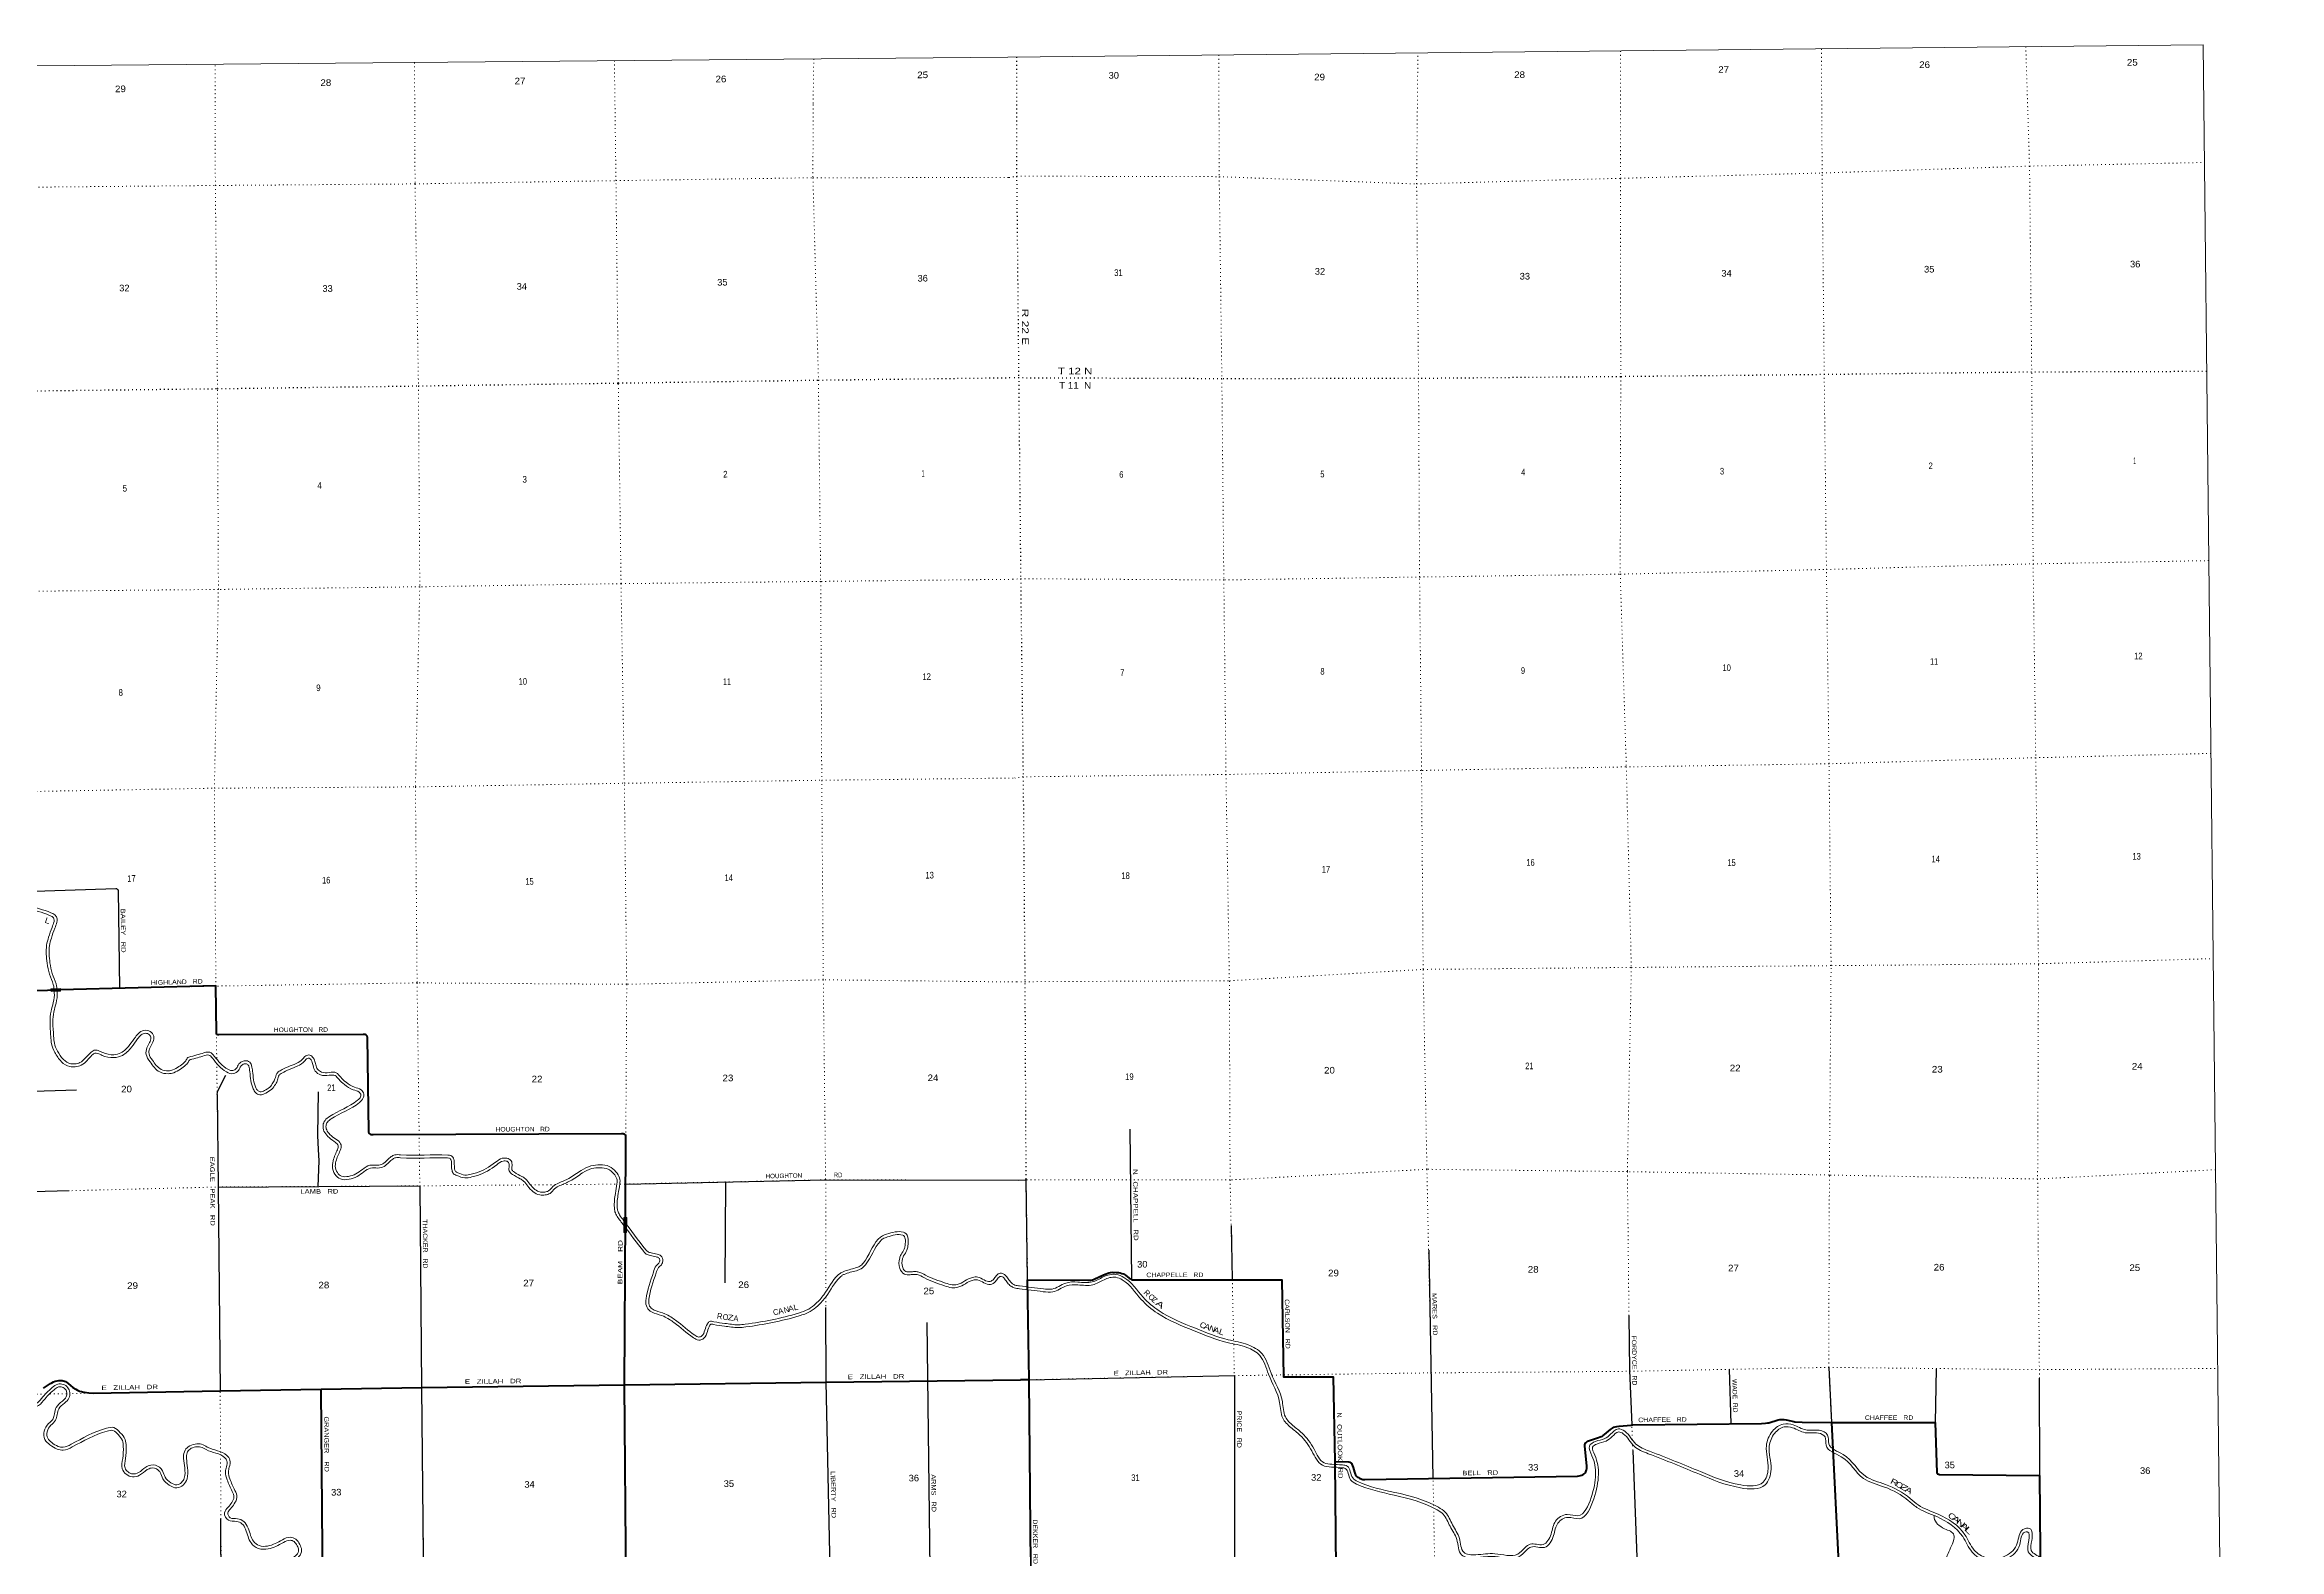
# Model space of a CAD drawing. Header units: feet. Extents: x -2 to 285336, y -549186 to -364975.
# Drawn here: x 195631 to 254670, y -404720 to -364975 of the extents above; entities that cross this region are included whole.
import ezdxf
from ezdxf.enums import TextEntityAlignment as Align

# ---------------------------------------------------------------- set-up
doc = ezdxf.new("R2010")
doc.units = ezdxf.units.FT
doc.header["$LTSCALE"] = 70
doc.linetypes.add('DOTTED', pattern=[1.5, 0.3, -1.2])
for name, color, linetype, lineweight in [('26', 7, 'Continuous', 40), ('27', 7, 'Continuous', 13), ('29', 7, 'Continuous', 25), ('39', 7, 'Continuous', 13), ('4', 7, 'Continuous', 13), ('41', 7, 'Continuous', 13), ('6', 7, 'DOTTED', 25), ('61', 7, 'Continuous', 13), ('7', 7, 'DOTTED', 13)]:
    doc.layers.add(name, color=color, linetype=linetype, lineweight=lineweight)
doc.layers.add('30', color=7, linetype='Continuous')

msp = doc.modelspace()

# ---------------------------------------------------------------- linework, layer by layer
at = {"layer": '26'}
for p, q in [((210947.39, -400372.9), (210971.87, -395952.05)), ((221628.88, -400242.31), (221413.28, -400243.44)), ((242822.68, -401372.56), (245581.04, -401371.41))]:
    msp.add_line(p, q, dxfattribs=at)
for points in [[(189697.53, -390097.97), (195021.14, -389967.83), (196048.99, -389941.78)], [(210971.87, -395952.05), (210983.78, -393801.09), (210983.92, -393776.17), (210958.78, -393761.59), (210949.42, -393756.96), (210930.26, -393749.87), (210910.46, -393744.81), (210890.25, -393741.86), (210869.83, -393741.03), (204310.01, -393770.41), (204285.15, -393770.52), (204260.01, -393768.86), (204257.19, -393768.31), (204248.76, -393765.73), (204240.65, -393762.27), (204232.94, -393757.99), (204225.72, -393752.92), (204219.07, -393747.13), (204213.06, -393740.67), (204207.76, -393733.62), (204203.22, -393726.06), (204199.5, -393718.06), (204196.64, -393709.72), (204194.67, -393701.12), (204193.6, -393692.37), (204160.99, -391197.68), (204159.11, -391188.11), (204156.23, -391178.8), (204152.4, -391169.83), (204147.65, -391161.32), (204142.04, -391153.35), (204135.62, -391146.01), (204128.48, -391139.38), (204120.68, -391133.53), (204112.31, -391128.53), (204103.46, -391124.43), (204094.24, -391121.28), (204084.73, -391119.11), (204075.05, -391117.95), (204065.31, -391117.8), (204059.76, -391118.18), (204049.6, -391117.97), (200229.58, -391132.83), (200204.61, -391131.09), (200179.58, -391121.28), (200177.43, -391119.26), (200174.82, -391116.22), (200172.53, -391112.92), (200170.6, -391109.4), (200169.05, -391105.71), (200167.9, -391101.86), (200167.15, -391097.92), (200166.82, -391093.93), (200166.91, -391089.92), (200166.39, -391075.21), (200155.99, -389837.71), (196048.99, -389941.78)], [(221592.39, -397599.79), (223188.35, -397614.47), (223265.86, -397608.96), (223312.63, -397603.11), (223343.07, -397591.2), (223508.2, -397509.74), (223645.87, -397451.02), (223749.68, -397416.64), (223793.97, -397406.17), (223840.74, -397402.27), (223940.47, -397405.61), (224001.03, -397411.53), (224041.47, -397417.87), (224086.29, -397431.52), (224130.94, -397444.81), (224161.8, -397457.35), (224189.57, -397474.42), (224285.06, -397556.32), (224316.24, -397577.77), (224340.81, -397592.58), (224357.66, -397597.75), (224384.45, -397601.16), (224491.32, -397601.43), (228315.69, -397598.02), (228361.9, -400167.43), (229676.84, -400166.51), (229715.11, -402400.43)], [(221592.39, -397599.79), (221628.88, -400242.31), (221728.37, -411023.47)], [(195598.94, -400466.35), (195785.31, -400339.75), (195816.23, -400320.32), (195861.42, -400297.3), (195908.78, -400279.13), (195957.77, -400266.01), (196007.87, -400258.09), (196030.3, -400256.38), (196061.6, -400256.82), (196092.67, -400260.52), (196123.19, -400267.45), (196152.82, -400277.54), (196156.23, -400279.11), (196181.19, -400290.64), (196206.23, -400308.47), (196255.32, -400343.41), (196309.09, -400389.8), (196377.39, -400445.38), (196451.13, -400493.53), (196494.4, -400516.99), (196546.54, -400538.41), (196600.64, -400554.26), (196606.03, -400555.38), (196631.14, -400560.57), (196656.03, -400566.22), (196679.99, -400571.65), (196797.14, -400589.18), (196915.49, -400594.37), (200268.96, -400529.87), (202934, -400488.66)], [(210947.39, -400372.9), (216277.69, -400304.57), (221413.28, -400243.41)], [(202934, -400488.66), (205591.07, -400447.58), (210947.39, -400372.9)], [(202977.08, -405775.64), (202976.25, -405746.37), (202934.18, -400511.05), (202934, -400488.66)], [(211012.46, -410072.05), (210996.75, -405711.03), (210947.39, -400372.9)], [(229715.11, -402400.43), (230086.43, -402412.48), (230112.85, -402419.51), (230141.11, -402433.16), (230154.75, -402445.84), (230168.4, -402467.16), (230201.94, -402561.75), (230233.29, -402684.45), (230251.21, -402731.51), (230263.64, -402756.61), (230280.88, -402779.12), (230307.73, -402805.6), (230338.81, -402825.63), (230366.19, -402842.65), (230386.41, -402851.67), (230413.45, -402861.67), (230432.21, -402867.76), (230454.86, -402872.88), (230484.34, -402877.51), (230507.11, -402878.77), (236128.78, -402786.65), (236173.77, -402780.02), (236208.35, -402772.7), (236244.9, -402759.54), (236276.08, -402742.97), (236304.33, -402724.45), (236327.72, -402701.05), (236345.26, -402676.67), (236359.87, -402648.4), (236367.67, -402619.15), (236373.52, -402584.05), (236373.35, -402520.81), (236320.47, -401986.2), (236322.85, -401953.24), (236326.74, -401936.66), (236339.41, -401909.36), (236353.17, -401893.98), (236371.57, -401878.16), (236392.03, -401865.49), (236421.26, -401851.84), (236445.84, -401842.25), (236653.01, -401779.09), (236754.5, -401741.67), (236784.71, -401728.02), (236807.12, -401712.42), (236840.28, -401687.71), (236995.69, -401553.96), (237052.66, -401516.45), (237088.23, -401497.44), (237126.61, -401484.36), (237164.23, -401476.96), (237225.08, -401468.83), (237548.49, -401436.43), (237546.49, -401436.42), (237591.99, -401433.09), (240989.65, -401396.79), (241095.39, -401389.71), (241150.93, -401382.89), (241182.51, -401375.74), (241431.93, -401296.74), (241477.35, -401288.31), (241513.4, -401288.31), (241528.34, -401289.22), (241585.51, -401295.14), (241638.67, -401303.88), (241841.77, -401345.84), (241869.25, -401349.32), (242067.93, -401360.44), (242822.68, -401372.56)], [(242838.22, -401372.55), (243038.23, -405439.4), (243091.55, -410807.63)], [(245581.04, -401371.41), (245622.95, -402699.41), (245629.46, -402715.46), (245640.84, -402727.63), (245661.61, -402738.86), (245688.92, -402743.96), (248332.68, -402770.31), (248403.49, -410750.88)], [(229715.11, -402400.43), (229717.06, -402410.48), (229797.95, -410943.99)]]:
    msp.add_lwpolyline(points, dxfattribs=at)
at = {"layer": '29'}
for p, q in [((195096.58, -387345.46), (197514.93, -387262.87)), ((197568.71, -387313.01), (197604.11, -389903.06)), ((195054.22, -392627.55), (196471, -392580.05)), ((224301.88, -393624.02), (224345.53, -397595.43)), ((189741.35, -395409.14), (196278, -395245.05)), ((213613, -397677.05), (213627, -395016.05)), ((226981.12, -396164.55), (227007.21, -397591.28)), ((232199.2, -396813.9), (232306.31, -402849.29)), ((218936, -398726.05), (219053, -408243.05)), ((240134.51, -399965.6), (240180.73, -401405.43)), ((242769.51, -399918.98), (242838.22, -401372.55)), ((245604.37, -399955.17), (245581.04, -401371.41)), ((248326.26, -400195.72), (248332.68, -402770.31)), ((200295.2, -405811.79), (200283, -403917.05))]:
    msp.add_line(p, q, dxfattribs=at)
for points in [[(197514.93, -387262.87), (197532.16, -387266.39), (197548.9, -387279.41), (197560.06, -387288.71), (197568.71, -387313.01)], [(200192, -392703.05), (200193.37, -392656.58), (200198.95, -392632.39), (200234.29, -392552.38), (200414.68, -392195.15)], [(200192, -392703.05), (200215.06, -395149.6), (200267, -400525.05)], [(202854, -392634.05), (202842.77, -393792.93), (202858.29, -394159.96), (202873.17, -394457.65), (202849.84, -395134.71)], [(210976.76, -395071.93), (216264.38, -394959.95), (221362.5, -394970.21)], [(221362.5, -394970.21), (221551.47, -394963.01), (221592.39, -397599.79)], [(200215.06, -395149.6), (205541.83, -395119.5), (205589, -400448.05), (205638, -405737.05), (205715.24, -409129.98)], [(216389.47, -405657.98), (216277, -400298.05), (216266, -398331.05)], [(237484.12, -398547.44), (237503.33, -400000.63), (237559.61, -401433.44)], [(221628.88, -400242.31), (227062.59, -400132.2), (227062.7, -405468.87), (227165.99, -410970.43)], [(237589.14, -402109.24), (237714.73, -405392.81), (237757.46, -408143.49)]]:
    msp.add_lwpolyline(points, dxfattribs=at)
at = {"layer": '39'}
msp.add_line((221382.37, -397837.47), (221388.86, -397837.51), dxfattribs=at)
for points in [[(189638.3, -382918.06), (189894.72, -382924.56), (189961.36, -382957.87), (190002.34, -383025.66), (190030.05, -383157.92), (190075.63, -383273.88), (190160.54, -383323.02), (190228.8, -383324.15), (190310.42, -383268.86), (190415.43, -383157), (190587.84, -382975.96), (190940.78, -382621.81), (191294.53, -382333.96), (191736.57, -382042.97), (191872.32, -381982.96), (192050.64, -381956.57), (192636.09, -381902.85), (193003, -381870.01), (193310.72, -381920.32), (193452.41, -382016.96), (193536.89, -382194.71), (193560.25, -382463.66), (193525.77, -382761.48), (193406.99, -383060.38), (193271.81, -383331.36), (193072.1, -383577.05), (192909.8, -383763.99), (192739.84, -383981.16), (192695.94, -384166.58), (192746.47, -384358.83), (192878.62, -384495.78), (193097.57, -384509.05), (193299, -384566.75), (193332.29, -384662.77), (193303.93, -384805.79), (192924.78, -385477.75), (192810.86, -385682.15), (192748.47, -385831.64), (192744.54, -386002.48), (192804.86, -386174.51), (192935.02, -386313.49), (193131.76, -386479.75), (193320.07, -386613.97), (193447.25, -386672.62), (194203.02, -387086.9), (194336.38, -387159.54), (194431.84, -387250.74), (194459.16, -387350.86), (194504.3, -387430.65), (194595.42, -387495.79), (195792.71, -387904.41), (195895.78, -387961.36), (195950.9, -388037.01), (195952.3, -388151.52), (195898.1, -388314.97), (195806.93, -388573.33), (195757.19, -388772.89), (195770.75, -389224.82), (195832.45, -389509.35), (195932.13, -389781.34), (195957.3, -389985.26)], [(189652.04, -382993.43), (189876.12, -382999.11), (189908.41, -383015.25), (189931.55, -383053.53), (189957.94, -383179.48), (190015.41, -383325.68), (190139.83, -383397.69), (190251.25, -383399.53), (190359.39, -383326.28), (190469.93, -383208.53), (190641.56, -383028.3), (190991.15, -382677.52), (191338.93, -382394.52), (191772.6, -382109.04), (191893.35, -382055.66), (192059.56, -382031.07), (192642.86, -381977.54), (193000.25, -381945.56), (193282.2, -381991.65), (193393.38, -382067.48), (193463.34, -382214.68), (193484.87, -382462.58), (193452.41, -382743), (193338.46, -383029.74), (193208.39, -383290.47), (193014.67, -383528.8), (192851.91, -383716.26), (192670.65, -383947.88), (192618.64, -384167.53), (192678.91, -384396.82), (192844.93, -384568.88), (193084.82, -384583.42), (193240.9, -384628.12), (193254.77, -384668.13), (193232.7, -384779.41), (192859.36, -385441.07), (192743.28, -385649.35), (192673.81, -385815.79), (192669.25, -386014.41), (192739.31, -386214.24), (192883.27, -386367.95), (193085.71, -386539.03), (193282.27, -386679.13), (193413.48, -386739.64), (194167.06, -387152.72), (194291.77, -387220.64), (194364.97, -387290.58), (194389.27, -387379.64), (194447.19, -387482.02), (194560.77, -387563.21), (195762.23, -387973.25), (195844.96, -388018.96), (195876.2, -388061.84), (195877.15, -388139.86), (195827.14, -388290.69), (195735.02, -388551.73), (195681.91, -388764.79), (195695.99, -389233.97), (195760.25, -389530.3), (195858.75, -389799.07), (195882.88, -389991.05)], [(195881.89, -389986.56), (195885.62, -390016.74), (195858.3, -390276.63), (195800.81, -390506.77), (195773.08, -390797.46), (195791.99, -391170.52), (195813.69, -391371.37), (195901.44, -391592.9), (196073.33, -391838.78), (196298.43, -391968.74), (196440.37, -391972), (196599.11, -391931.32), (196750.11, -391803.61), (196880.83, -391669.43), (196958.59, -391613.61), (197027.17, -391619.07), (197148.56, -391672.1), (197463.55, -391731.42), (197683.19, -391671.67), (197922.89, -391458.82), (198084.57, -391235.28), (198182.52, -391132.96), (198294.07, -391089.26), (198398.67, -391128.82), (198436.44, -391205.65), (198398.38, -391333.05), (198328.8, -391476.79), (198310.49, -391645.28), (198414.37, -391842.37), (198669.64, -392111.25), (198894.03, -392156.55), (199040.52, -392130.18), (199215.18, -392033.32), (199362.73, -391924.03), (199433.03, -391833.21), (199448.87, -391806.85), (199522.6, -391773.26), (199894.93, -391664.36)], [(195957.3, -389985.26), (195961.1, -390016.06), (195932.34, -390289.7), (195874.94, -390519.49), (195848.26, -390799.13), (195866.79, -391164.59), (195887.16, -391353.2), (195967.94, -391557.12), (196125.26, -391782.16), (196319.32, -391894.2), (196431.76, -391896.78), (196563.82, -391862.94), (196698.91, -391748.68), (196831.72, -391612.36), (196937.17, -391536.66), (197045.67, -391545.31), (197170.79, -391599.97), (197460.49, -391654.53), (197646.54, -391603.92), (197866.94, -391408.2), (198026.82, -391187.14), (198139.78, -391069.15), (198293.6, -391008.9), (198452.91, -391069.15), (198516.72, -391198.94), (198468.52, -391360.3), (198401.96, -391497.79), (198387.53, -391630.59), (198475.89, -391798.24), (198707.71, -392042.42), (198894.84, -392080.2), (199015.01, -392058.57), (199174.5, -391970.12), (199309.76, -391869.93), (199371.02, -391790.79), (199396.59, -391748.26), (199496.39, -391702.78), (199884.4, -391589.3)], [(199884.4, -391589.3), (199992.8, -391589.92), (200112.46, -391690.86), (200470.01, -392039.92), (200604.91, -392074.36), (200692.55, -392018.98), (200763.35, -391899.53), (200876.83, -391823.73), (200987.18, -391820.3), (201086.6, -391907.44), (201097.08, -391943.47), (201122.96, -392089.82), (201210.66, -392530.75), (201255.62, -392596.48), (201324.33, -392633.77), (201440.33, -392600.14), (201577.72, -392509.97), (201662.67, -392398.37), (201715.57, -392293.2), (201760.01, -392151.98), (201855.43, -392076.41), (202066.93, -391973.24), (202278.62, -391886.13), (202447.78, -391767.42), (202529.05, -391684), (202639.24, -391666.51), (202728.45, -391739.71), (202761.32, -391801.58), (202792.88, -391919.73), (202842.52, -392039.65), (202943.78, -392112.7), (203146.65, -392124.16), (203335.42, -392131.79), (203451.26, -392248.85), (203593.4, -392381.65), (203813.77, -392511.45), (203993.32, -392585.5), (204062.93, -392697.13), (204048.09, -392795.77), (203945.2, -392917.65), (203197.81, -393351.2), (203100.49, -393434.83), (203063.49, -393527.73), (203080.95, -393642.04), (203168.72, -393761.47), (203326.86, -393890.05), (203450.73, -394007.01), (203452.41, -394143.63), (203389.96, -394289.1), (203337.54, -394434.44), (203309.41, -394595.55), (203363.73, -394769.66), (203473.26, -394862.7), (203660, -394868.34), (203849.89, -394803.62), (204025.07, -394684.83), (204222.45, -394575.81), (204423.14, -394573.23), (204561.22, -394539.32), (204680.4, -394437.32), (204785.68, -394347.56), (204881.47, -394302.13), (205034, -394300.17), (206284.56, -394306.25), (206363.03, -394321.32), (206411.68, -394360.88), (206444.51, -394418.73), (206453.72, -394515.06), (206461.66, -394671.68), (206486.56, -394737.67), (206549.24, -394775.04), (206734.61, -394832.95), (206900.94, -394810.72), (207038.97, -394772.79), (207539.4, -394497.12), (207718.74, -394390.34), (207800.97, -394385.27), (207877.43, -394400.36), (207954.43, -394459.65), (207978.06, -394585.94), (207977.38, -394694.45), (208040.38, -394757.94), (208234.42, -394867.98), (208333.62, -394937.03), (208449.71, -395074.18), (208581.89, -395213.14), (208727.24, -395281.61), (208845.67, -395282.1), (208941.66, -395252.74), (209056.66, -395136.73), (209208.1, -395046.38), (209477.58, -394924.38), (209804.17, -394713.23), (210061.61, -394591.38), (210304.17, -394566.17), (210547.52, -394605.24), (210723.89, -394747.65)], [(199894.93, -391664.36), (199965.21, -391664.76), (200062.02, -391746.43), (200431.99, -392107.62), (200617.66, -392155.02), (200747.87, -392072.74), (200819.18, -391952.43), (200900.63, -391898.03), (200959.97, -391896.18), (201020.7, -391949.41), (201023.93, -391960.52), (201049.25, -392103.67), (201140.09, -392560.43), (201203.94, -392653.76), (201315.63, -392714.38), (201472.05, -392669.03), (201629.61, -392565.62), (201726.55, -392438.27), (201785.29, -392321.49), (201824.64, -392196.47), (201895.62, -392140.25), (202097.67, -392041.69), (202314.87, -391952.31), (202496.61, -391824.78), (202565.4, -391754.17), (202617.72, -391745.87), (202669.26, -391788.16), (202691.07, -391829.21), (202721.69, -391943.85), (202781.37, -392088.01), (202917.67, -392186.34), (203143.02, -392199.07), (203302.88, -392205.54), (203398.98, -392302.65), (203548.23, -392442.09), (203780.27, -392578.76), (203942.44, -392645.64), (203984.65, -392713.34), (203977.08, -392763.61), (203896.3, -392859.31), (203154.18, -393289.8), (203037.63, -393389.96), (202986.27, -393518.91), (203009.59, -393671.59), (203113.96, -393813.61), (203277.39, -393946.49), (203376.13, -394039.72), (203377.22, -394128.65), (203320.16, -394261.56), (203264.78, -394415.12), (203232.4, -394600.55), (203298.61, -394812.75), (203444.73, -394936.87), (203671.33, -394943.72), (203883.63, -394871.36), (204064.33, -394748.83), (204242.24, -394650.56), (204432.69, -394648.11), (204596.43, -394607.9), (204729.11, -394494.35), (204826.79, -394411.07), (204898.81, -394376.91), (205034.3, -394375.17), (206277.24, -394381.22), (206330.35, -394391.42), (206353.42, -394410.17), (206371.38, -394441.81), (206378.9, -394520.53), (206387.35, -394687.19), (206425.64, -394788.67), (206518.43, -394843.99), (206728.09, -394909.49), (206915.91, -394884.39), (207067.39, -394842.76), (207576.69, -394562.21), (207741.49, -394464.08), (207795.93, -394460.72), (207845.63, -394470.53), (207885.98, -394501.6), (207903.02, -394592.66), (207902.19, -394725.15), (207994.41, -394818.09), (208194.41, -394931.51), (208282.72, -394992.98), (208393.87, -395124.3), (208537.23, -395275), (208710.31, -395356.54), (208856.73, -395357.15), (208981.64, -395318.94), (209103.24, -395196.27), (209242.89, -395112.96), (209513.61, -394990.4), (209840.73, -394778.9), (210082.11, -394664.65), (210302.07, -394641.79), (210515.93, -394676.13), (210666.34, -394797.58)], [(210666.34, -394797.58), (210745.97, -394931.13), (210750.96, -395064.96), (210708.6, -395316.68), (210682.12, -395690.17), (210698.01, -395803.69), (210755.69, -395924.82), (210932, -396163.05)], [(210723.89, -394747.65), (210820.21, -394909.18), (210826.19, -395069.84), (210783.16, -395325.58), (210757.49, -395687.59), (210770.69, -395781.86), (210820.14, -395885.71), (210930, -396041.05)], [(210930, -396041.05), (211513.85, -396805.12), (211564.67, -396856.71), (211653.34, -396885.71), (211812.35, -396921.85), (211913.29, -396968.78), (211950.2, -397032.61), (211961.12, -397104.8), (211924.17, -397201.72), (211848.82, -397277.04), (211784.34, -397420.52), (211594.1, -398112.16), (211591.52, -398228.73), (211655.23, -398350.48), (211764.39, -398413.38), (212018.32, -398496.53), (212173.93, -398582.94), (212301.45, -398669.72), (212810.13, -399067.07), (212913.05, -399111.97), (212994.99, -399082.79), (213071.43, -398933.12), (213141.59, -398761.43), (213199.03, -398698.4), (213309.53, -398707.03), (213603.13, -398751.49), (213956.86, -398789.15), (214141.32, -398772.72), (215542.79, -398481.49), (215816.46, -398373.5), (216005.39, -398230.43), (216215.26, -397994.65), (216590.29, -397477.47), (216645.92, -397430.54), (216725.68, -397387.33), (217053.65, -397288.68), (217165.5, -397243.04), (217260.74, -397153.41), (217652.51, -396527.51), (217735.91, -396454.11), (217875.7, -396396.05), (218316.68, -396346.2), (218383.33, -396379.5), (218434.65, -396473.28), (218437.56, -396710.34), (218412.78, -396817.16), (218324.29, -396966.98), (218295.07, -397039.69), (218299.96, -397274.72), (218383.55, -397380.14), (218500.09, -397390.7), (218612.4, -397383.23), (218702.81, -397390.11), (218902.65, -397481.99), (219429.04, -397686.22), (219602.25, -397734.23), (219738.62, -397724.45), (220141.77, -397536.43), (220284.18, -397528.58), (220608.75, -397642.97), (220700.42, -397589.55), (220771.54, -397496.21), (220847.06, -397434.96), (220967.67, -397449.49), (221046.85, -397522.82), (221126.45, -397630.3), (221203.67, -397707.68), (221266.28, -397739.03), (221389.05, -397763.02)], [(210932, -396163.05), (211456.95, -396854.23), (211524.03, -396922.33), (211633.33, -396958.07), (211787.96, -396993.22), (211860.21, -397026.81), (211878.17, -397057.86), (211884.01, -397096.51), (211859.8, -397160.02), (211786.06, -397233.73), (211713.56, -397395.05), (211519.32, -398101.22), (211516.11, -398246.39), (211598.89, -398404.58), (211733.67, -398482.24), (211988.17, -398565.58), (212134.55, -398646.86), (212257.22, -398730.34), (212771.44, -399132.02), (212910.26, -399192.58), (213048.23, -399143.45), (213139.66, -398964.42), (213205.98, -398802.12), (213229.76, -398776.03), (213300.98, -398781.59), (213593.54, -398825.89), (213956.21, -398864.5), (214152.31, -398847.04), (215564.34, -398553.61), (215853.55, -398439.49), (216056.53, -398285.78), (216273.78, -398041.71), (216645.64, -397528.9), (216688.4, -397492.82), (216754.65, -397456.94), (217078.68, -397359.47), (217206.75, -397307.21), (217319.18, -397201.4), (217710.28, -396576.58), (217776.14, -396518.61), (217894.67, -396469.38), (218303.03, -396423.22), (218328.81, -396436.1), (218359.89, -396492.89), (218362.45, -396702.21), (218342.33, -396788.96), (218256.82, -396933.74), (218219.77, -397025.94), (218225.5, -397301.53), (218344.76, -397451.93), (218499.19, -397465.93), (218612.04, -397458.42), (218683.7, -397463.87), (218873.39, -397551.09), (219405.4, -397757.5), (219594.7, -397809.96), (219757.78, -397798.27), (220160.35, -397610.52), (220273.36, -397604.29), (220616.54, -397725.24), (220751.05, -397646.85), (220825.76, -397548.81), (220869.63, -397513.22), (220934.55, -397521.04), (220990.75, -397573.09), (221069.46, -397679.37), (221159.19, -397769.29), (221242.02, -397810.76), (221382.37, -397837.47)], [(221382.37, -397837.47), (222011.16, -397914.65), (222264.09, -397921.4), (222625.56, -397761.85), (222929.81, -397735.42), (223322.41, -397733.08), (223618.67, -397597.24), (223927.37, -397534.87), (224102.14, -397601.36), (224600.19, -398117.19), (225030.02, -398482.76), (226004, -398950.03), (226875.03, -399255.55), (227392.97, -399388.16), (227732.93, -399600.8), (227965.03, -400093.88), (228258.19, -400839.6), (228340.07, -401254.43), (228555.11, -401501.64), (228795.19, -401705.3), (229109.99, -402122.53), (229390.38, -402499.62), (229628.35, -402546.86), (229903.79, -402564.14), (229992.48, -402585.76), (230130.94, -402882.53), (230288.18, -402996.44), (231280.43, -403287.3), (232417.74, -403676.58), (232578.77, -403791.93), (232760.88, -404112.78), (232938.33, -404458.36), (233064.77, -404863.95), (233434.85, -404938.54), (233948.41, -404910.01), (234578.23, -404921.84), (234783.67, -404738.98), (234899.16, -404659.77), (235253.84, -404669.55), (235496.71, -404352.13), (235608.99, -404028.35), (235874.4, -403876.94), (236172.03, -403911.1), (236558.81, -403384.61), (236679.98, -402741.23), (236582.72, -402230.22), (236526.95, -402023.13), (236638.51, -401938.11), (236881.78, -401861.48), (237043.89, -401742.56), (237217.56, -401619.78), (237333.71, -401665.37), (237624.09, -401997.87), (237998.04, -402194.51), (239348.67, -402737.58), (240433.65, -403095.34), (241085.95, -403016.84), (241241.39, -402605.49), (241194.59, -401997.4), (241338.25, -401651.41), (241584.3, -401487.33), (241809.9, -401508.01), (242141.7, -401639.06), (242490.96, -401650.17), (242666.99, -401750.24), (242697.79, -401970.28), (243097.13, -402273.68), (243683.73, -402845.42), (244235.62, -403074.29), (244874.34, -403436.11), (245090.47, -403611.4), (245618.3, -403857.18), (246304.39, -404385.45), (246553.96, -404793.09), (246914.65, -405020.81), (247475.73, -404967.35), (247811.78, -404595.73), (247949.81, -404265.72), (248012.29, -404256.66), (248054.31, -404488.03), (248036.45, -404786.04), (248343.28, -405006.64), (248656.34, -405244.54), (248941.54, -405471.25), (249488.05, -405519.46), (249835.62, -405543.7), (250263.02, -405772.39), (250714.41, -406073.08), (250958.15, -405927.32), (251184.65, -405861.76), (251335.92, -406065.94)], [(221389.05, -397763.02), (222016.73, -397839.77), (222249.23, -397845.98), (222606.67, -397688.21), (222926.34, -397660.44), (223305.82, -397658.18), (223595.3, -397525.45), (223933.77, -397457.06), (224144.46, -397537.22), (224651.59, -398062.45), (225071.21, -398419.34), (226032.72, -398880.62), (226896.78, -399183.7), (227422.86, -399318.39), (227791.4, -399548.91), (228033.93, -400064.16), (228330.46, -400818.45), (228409.78, -401220.29), (228607.96, -401448.13), (228850.05, -401653.49), (229170.02, -402077.57), (229433.32, -402431.68), (229638.04, -402472.32), (229915.11, -402489.7), (230045.22, -402521.42), (230190.69, -402833.2), (230321.7, -402928.11), (231303.13, -403215.8), (232452.46, -403609.19), (232635.85, -403740.56), (232826.88, -404077.12), (233008.01, -404429.86), (233123.15, -404799.21), (233440.27, -404863.12), (233947.03, -404834.97), (234550.29, -404846.3), (234737.34, -404679.81), (234876.85, -404584.13), (235217.58, -404593.52), (235429.81, -404316.15), (235547.36, -403977.16), (235858.56, -403799.63), (236137.35, -403831.63), (236488.26, -403353.96), (236603.65, -402741.3), (236509.57, -402247.01), (236441.44, -401994), (236603.47, -401870.51), (236847.42, -401793.67), (237000.06, -401681.7), (237207.3, -401535.18), (237378.16, -401602.25), (237671.38, -401938), (238029.56, -402126.35), (239374.43, -402667.1), (240441.27, -403018.88), (241031.86, -402947.81), (241165.33, -402594.6), (241118.43, -401985.24), (241277.71, -401601.64), (241564.75, -401410.22), (241827.45, -401434.3), (242157.12, -401564.51), (242511.89, -401575.8), (242736.15, -401703.28), (242767.78, -401929.26), (243146.18, -402216.75), (243725.76, -402781.66), (244268.59, -403006.77), (244916.74, -403373.93), (245130.52, -403547.32), (245657.48, -403792.69), (246361.12, -404334.48), (246608.79, -404739.01), (246933.03, -404943.72), (247439.63, -404895.45), (247747.54, -404554.95), (247897.01, -404197.59), (248073.15, -404172.05), (248129.72, -404483.51), (248113.79, -404749.27), (248387.87, -404946.32), (248702.37, -405185.32), (248970.57, -405398.52), (249493.95, -405444.69), (249856.85, -405470), (250301.59, -405707.97), (250716.57, -405984.4), (250927.98, -405857.97), (251213.88, -405775.22), (251396.18, -406021.29)], [(195048.45, -400755.15), (195224.59, -400913.33), (195417.95, -400947.78), (195599, -400788.79), (195734.63, -400641.37), (195878.18, -400505.65), (195995.52, -400431.8), (196091.28, -400436.05), (196183.1, -400498.96), (196214.62, -400587.21), (196201.51, -400691.03), (196097.26, -400806.82), (195936.6, -400973.94), (195888.97, -401139.47), (195853.45, -401269.05), (195731.14, -401398.47), (195619.16, -401598.62), (195637.33, -401818.06), (195770.32, -401960.13), (195961.19, -402072.85), (196123.12, -402101.1), (196356.47, -402016.21), (197281.88, -401596.3), (197434.16, -401581.77), (197574.16, -401691.01), (197684.21, -401846.76), (197708.73, -402006.24), (197692.96, -402318.23), (197678.53, -402592.37), (197786.1, -402737.65), (197948.51, -402808.34), (198139.75, -402762.94), (198339.92, -402615.95), (198440.23, -402573.37), (198622.65, -402620.53), (198680.84, -402687.28), (198752.35, -402858.03), (198923.27, -403024.89), (199125.25, -403097.14), (199294.89, -403016.57), (199391.73, -402861.86), (199405.7, -402566.63), (199376.88, -402324.15), (199393.51, -402170.7), (199470.29, -402072.12), (199616.82, -402016.21), (199758.04, -402019.32), (199894.22, -402087.16), (200392.81, -402303.78), (200447.28, -402383.42), (200434.11, -402539.64), (200407.38, -402673.22), (200450.51, -402884.57), (200587.77, -403190.61), (200629.94, -403343.05), (200575.05, -403481.36), (200476.57, -403607.77), (200382.84, -403756.56), (200483.85, -403952.67), (200701.25, -403984.55), (200839.43, -404044.11), (200938.1, -404190.86), (201002.98, -404381.78), (201084.87, -404551.91), (201273.69, -404695.41), (201534.85, -404708.69), (201937.44, -404539.42), (202116.12, -404479.58), (202217.88, -404515.79), (202302.88, -404627.42), (202338.22, -404733.63), (202285.6, -404865.49), (202162.97, -404963.68), (202025.95, -405097.84), (201949.23, -405211.42), (202026.37, -405386.56), (202152.4, -405496.14), (202470.14, -405739.17)], [(195106.58, -400706.55), (195258.79, -400843.24), (195395.58, -400867.61), (195546.51, -400735.07), (195681.2, -400588.67), (195832, -400446.09), (195975.42, -400355.84), (196116, -400362.07), (196245.55, -400450.83), (196291.27, -400578.84), (196272.98, -400723.75), (196152.18, -400857.91), (196003.54, -401012.53), (195961.18, -401159.75), (195920.83, -401306.95), (195792.04, -401443.22), (195695.79, -401615.25), (195709.92, -401785.86), (195817.72, -401901.02), (195987.55, -402001.32), (196116.29, -402023.78), (196328.11, -401946.72), (197262.29, -401522.83), (197456.76, -401504.27), (197629.02, -401638.69), (197755.66, -401817.91), (197784.02, -402002.4), (197767.86, -402322.09), (197754.84, -402569.4), (197834.43, -402676.89), (197955.51, -402729.59), (198107.62, -402693.48), (198302.57, -402550.33), (198434.36, -402494.39), (198663.91, -402553.73), (198745.34, -402647.13), (198815.64, -402815.01), (198963.95, -402959.79), (199121.2, -403016.04), (199242.93, -402958.22), (199317.74, -402838.71), (199330.49, -402569.3), (199301.4, -402324.54), (199321.24, -402141.43), (199423.99, -402009.51), (199603.8, -401940.9), (199776.47, -401944.71), (199925.91, -402019.15), (200442.51, -402243.6), (200524.26, -402363.11), (200508.49, -402550.18), (200483.9, -402673.07), (200522.34, -402861.45), (200658.54, -403165.12), (200708.94, -403347.32), (200640.8, -403518.99), (200538.04, -403650.91), (200469.13, -403760.3), (200532.87, -403884.06), (200721.88, -403911.77), (200889.37, -403983.97), (201005.9, -404157.29), (201072.53, -404353.35), (201144.62, -404503.12), (201300.63, -404621.68), (201521.56, -404632.92), (201910.96, -404469.19), (202116.86, -404400.24), (202264.03, -404452.61), (202370.11, -404591.9), (202418.04, -404735.96), (202347.93, -404911.67), (202212.77, -405019.89), (202083.85, -405146.12), (202034.56, -405219.09), (202088.24, -405340.97), (202199.83, -405438), (202587.93, -405734.84)], [(246004.77, -404631.09), (246081.13, -404405.11), (246074.66, -404346.8), (245826.83, -404175.7), (245554, -403884.06), (245552.89, -403826.38)], [(244924.16, -408039.22), (245044.31, -407850.34), (245391.61, -407423), (245647.41, -407080.9), (245714.92, -406748.33), (245705.47, -406313.74), (245734.79, -405460.29), (245839.68, -405040.9), (246004.77, -404631.09)]]:
    msp.add_spline(points, degree=3, dxfattribs=at)
at = {"layer": '4'}
msp.add_lwpolyline([(0, -366365.25), (31582.88, -366343.53), (63165.7, -366278.36), (94748.41, -366169.75), (126330.93, -366017.71), (157911.89, -365844.7), (189495.2, -365583.27), (221076.83, -365300.9), (252658.04, -364975.08), (254669.81, -547785.08), (222837.13, -548113.49), (191004.05, -548398.11), (159170.58, -548638.96), (127336.83, -548836), (95502.83, -548989.27), (63668.65, -549098.74), (31834.35, -549164.42), (0, -549186.32)], close=True, dxfattribs=at)
at = {"layer": '6'}
for points in [[(221308.53, -365298.66), (221309.42, -368449.38), (221362.66, -373753.94), (221415.53, -379081.64), (221480.94, -384313.16), (221526.42, -389667.72), (221552.91, -394935.63), (221630.92, -400242.63), (221677.81, -405545.38), (221728.37, -411023.47)], [(252746.64, -373608.92), (248124.19, -373624.63), (242656.11, -373689.94), (237270.12, -373744.54), (231928.15, -373792.76), (226732.14, -373799.58), (221369.43, -373778.8), (221158.36, -373769.68)], [(189565.93, -374154.16), (194897.21, -374123.92), (200195.46, -374060.02), (205505.65, -373987.94), (210785.68, -373912.22), (216073.72, -373834.39), (221158.36, -373769.68)]]:
    msp.add_lwpolyline(points, dxfattribs=at)
at = {"layer": '61'}
for p, q in [((195797.17, -389910.68), (196047.06, -389903.38)), ((196047.06, -389903.38), (196049.26, -389978.35)), ((210930.55, -396352.05), (210933.69, -395953.06)), ((210932.99, -395952.78), (210969.55, -395953.07)), ((210970.99, -395953.08), (211007.98, -395953.37)), ((211008.68, -395953.05), (211005.54, -396352.05)), ((211006.01, -396352.36), (210931.02, -396351.77))]:
    msp.add_line(p, q, dxfattribs=at)
msp.add_lwpolyline([(196049.26, -389978.35), (195799.36, -389985.64), (195797.17, -389910.68)], dxfattribs=at)
for points in [[(195805.39, -389918.44), (196039.29, -389911.6), (196041.02, -389970.58), (195807.12, -389977.41)], [(210938.6, -396343.83), (210941.62, -395960.85), (211000.62, -395961.3), (210997.6, -396344.29)]]:
    msp.add_lwpolyline(points, close=True, dxfattribs=at)
at = {"layer": '7'}
for p, q in [((208471.45, -395093.86), (209127.28, -395088.12)), ((209315.86, -395086.47), (210742.62, -395073.98)), ((196210.3, -400608.92), (195766.03, -400617.57)), ((200295.2, -405811.79), (200277.53, -402254.02))]:
    msp.add_line(p, q, dxfattribs=at)
for points in [[(205402.22, -365446.5), (205416.17, -368652.33), (205505.65, -373987.94), (205540.57, -379294.1), (205426.71, -384580.08), (205470.09, -389757.54), (205530.8, -394294.79)], [(210971.89, -395952.05), (210976.76, -395071.93), (211008.44, -389795.05), (210945.37, -384485.23), (210858.66, -379211.87), (210785.68, -373912.22), (210724.18, -368566.21), (210682.14, -365398.64)], [(215949.54, -365349.69), (215933.63, -366558.39), (215927.93, -368489.46), (216073.72, -373834.39), (216132.87, -379152.3), (216161.11, -384404.31), (216201.63, -389676.24), (216264.38, -394959.95), (216269.51, -397912.7)], [(226650.44, -365246.55), (226661.88, -368461.45), (226732.14, -373799.58), (226784.15, -379109.68), (226840.85, -384252.72), (226930.08, -389709.43), (226949.58, -394963.44), (227042.71, -399222.93)], [(232325.69, -403561.97), (232260.07, -400058.97), (232149.42, -394680.91), (232049.5, -389393.32), (232007.99, -384143.51), (231955.59, -379036.65), (231928.15, -373792.76), (231877.5, -368653.7), (231910.99, -365194.01)], [(237268.43, -365139.27), (237260.75, -368504.54), (237270.12, -373744.54), (237257.25, -378960.58), (237417.73, -384050.48), (237549.82, -389351.9), (237446.17, -394743.73), (237503.9, -400017.56), (237578.55, -401851.53)], [(243091.55, -410807.63), (243032.46, -405340.43), (242765.27, -399913.63), (242783.35, -394850.49), (242827.65, -389302.18), (242773.47, -383969.96), (242704.83, -378837.07), (242646.06, -373686), (242591.96, -368363.84), (242570.18, -365083.86)], [(247971.89, -365026.16), (248071.13, -368181.72), (248128.4, -373650.76), (248166.24, -378689.31), (248234.78, -383810.12), (248308.05, -389275), (248284.69, -394937.86), (248330.52, -399974.33), (248354.57, -405332.95), (248403.49, -410750.88)], [(200175.9, -391743.96), (200154.03, -389841.75), (200114.05, -384614.02), (200220.32, -379364.31), (200195.46, -374060.02), (200139.73, -368693.84), (200135.68, -365492.99)], [(221107.46, -368483.32), (221315.42, -368447.32), (226661.88, -368461.45), (231877.5, -368653.7), (237260.75, -368504.54), (242591.96, -368363.84), (248071.13, -368181.72), (252692.27, -368086.6)], [(189522.05, -368837.8), (194841.31, -368743.67), (200139.73, -368693.84), (205416.17, -368652.33), (210724.18, -368566.21), (215927.93, -368489.46), (221107.46, -368483.32)], [(221209.66, -379096.67), (221415.53, -379081.64), (226806.22, -379113.53), (231955.59, -379036.65), (237257.25, -378960.58), (242704.83, -378837.07), (248166.24, -378689.31), (252808, -378602.99)], [(221209.66, -379096.67), (216132.87, -379152.3), (210858.66, -379211.87), (205540.57, -379294.1), (200220.32, -379364.31), (194939.99, -379415.92), (189609.68, -379455.56)], [(252864.05, -383696.61), (248234.78, -383810.12), (242773.47, -383969.96), (237401.72, -384052.62), (231995.98, -384145.61), (226840.85, -384252.72), (221480.94, -384313.16), (221260.2, -384346.05)], [(193331.89, -384721.7), (194992.8, -384707.79), (200114.05, -384614.02), (205426.71, -384580.08), (210945.37, -384485.23), (216161.11, -384404.31), (221260.2, -384346.05)], [(221312.08, -389733.96), (221528.68, -389726.47), (226936.03, -389701.33), (232049.56, -389401.37), (237551.81, -389349.87), (242835.66, -389302.12), (248303.86, -389252.9), (252923.69, -389116.58)], [(195795.99, -389948.8), (195021.14, -389967.83), (189697.53, -390097.98)], [(221312.08, -389733.96), (216201.63, -389676.24), (211008.44, -389795.05), (205470.09, -389757.54), (200154.03, -389841.75), (196050.01, -389942.56)], [(200277.05, -402158.98), (200268.96, -400529.87), (200215.06, -395149.6), (200177.29, -391864.55)], [(205531.97, -394382.53), (205541.83, -395119.5), (205593.07, -400447.56), (205635.85, -405739.56), (205718.97, -409417.98)], [(210832.58, -395073.19), (210976.76, -395071.93), (216264.38, -394959.95), (221362.5, -394970.21)], [(252985.06, -394692.62), (248284.69, -394937.86), (242769.18, -394832.5), (237446.17, -394743.73), (232149.42, -394680.91), (226949.58, -394963.44), (221552.4, -394960.24), (221362.5, -394970.21)], [(189741.35, -395409.14), (195086.21, -395277.63), (200215.06, -395149.6), (205541.83, -395119.5), (208363.91, -395094.8)], [(211012.45, -410069.05), (210996.75, -405711.03), (210947.39, -400372.9), (210969.66, -396354.06)], [(216269.77, -398064.05), (216273.66, -400302.62), (216389.47, -405657.98), (216414.78, -408526.56)], [(227044.59, -399308.87), (227062.59, -400132.2), (227068.87, -405488.95), (227164.63, -410880.98), (227165.99, -410970.43)], [(221413.28, -400243.41), (216273.66, -400302.62), (210947.39, -400372.9), (205593.07, -400447.56), (200268.96, -400529.87), (196299.99, -400607.17)], [(221413.28, -400243.44), (221625.27, -400241.5), (227062.59, -400132.2), (227970.75, -400119.4)], [(228058.76, -400118.16), (232260.07, -400058.97), (237503.9, -400017.56), (242765.27, -399913.63), (248330.52, -399974.33), (253042.82, -399941.46)], [(195647.47, -400619.88), (195139.76, -400629.77), (195060, -400631.3)], [(237583.6, -401975.61), (237722.76, -405394.76), (237793.84, -410863.01)], [(232441.72, -410917.71), (232360.63, -405427.04), (232327.26, -403645.51)]]:
    msp.add_lwpolyline(points, dxfattribs=at)

# ---------------------------------------------------------------- texts
at = {"layer": '27'}
for s, rotation, width, p in [('HIGHLAND   RD', 1.452, 1.15, (198433.9, -389809.52)), ('HOUGHTON   RD', 0.223, 1.1, (201684.71, -391057.17)), ('HOUGHTON   RD', 0.257, 1.1, (207543.58, -393684.87)), ('BEAM    RD', 89.683, 1.35, (210892.08, -397718.7)), ('CHAPPELLE   RD', 0.051, 1.15, (224736.6, -397531.21)), ('CARLSON   RD', 271.03, 1.15, (228394.95, -398112.52)), ('E   ZILLAH   DR', 0.799, 1.3, (206732.02, -400352.39)), ('E   ZILLAH   DR', 0.682, 1.3, (216849.6, -400226.61)), ('E   ZILLAH   DR', 1.102, 1.3, (197132.54, -400515.88)), ('GRANGER    RD', 270.46, 1.2, (203014.12, -401210.76)), ('N   OUTLOOK   RD', 270.981, 1.25, (229777.97, -401101.16)), ('CHAFFEE   RD', 0.612, 1.15, (237732.64, -401361.58)), ('CHAFFEE   RD', 0.024, 1.15, (243719.62, -401302.19)), ('BELL   RD', 0.939, 1.25, (233086.05, -402766.5)), ('DEKKER   RD', 270.529, 1.15, (221739.27, -403928.93))]:
    msp.add_text(s, height=120, rotation=rotation, dxfattribs=dict(at, width=width)).set_placement(p)
at = {"layer": '30'}
for s, rotation, width, p in [('BAILEY   RD', 270.783, 1.25, (197639.13, -387798.92)), ('EAGLE   PEAK   RD', 270.554, 1.25, (199996.5, -394347.19)), ('HOUGHTON', 1.213, 0.95, (214677.88, -394923.53)), ('RD', 359.885, 0.8, (216476.1, -394890.38)), ('N   CHAPPELL   RD', 270.63, 1.3, (224386, -394676.94)), ('LAMB   RD', 0.324, 1.25, (202386.82, -395327.33)), ('THACKER   RD', 270.507, 1.15, (205619.63, -396000.48)), ('MARES   RD', 271.017, 1.2, (232289.38, -397950.33)), ('FORDYCE   RD', 270.757, 1.15, (237562.4, -399070.65)), ('E   ZILLAH   DR', 1.161, 1.25, (223874.47, -400126.79)), ('WADE  RD', 271.839, 1.1, (240214.94, -400226.06)), ('PRICE   RD', 270.001, 1.15, (227132.61, -401055.99)), ('LIBERTY   RD', 271.202, 1.2, (216396.49, -402655.9)), ('ARMS   RD', 270.704, 1.2, (219055.35, -402740.07))]:
    msp.add_text(s, height=120, rotation=rotation, dxfattribs=dict(at, width=width)).set_placement(p)
at = {"layer": '41'}
for s, rotation, width, p in [('L', 341.264, 1.25, (195617.22, -388162.04)), ('O', 351.885, 0.8, (213535.7, -398646.58)), ('A', 13.286, 1.05, (215025.16, -398513.95)), ('A', 13.286, 1.05, (215294.79, -398446.93)), ('L', 13.286, 1.1, (215434.5, -398411.01)), ('Z', 353.041, 1.25, (213669.6, -398662.88)), ('A', 355.149, 0.9, (213824.29, -398686.34))]:
    msp.add_text(s, height=150, rotation=rotation, dxfattribs=dict(at, width=width)).set_placement(p)
for s, rotation, p in [('R', 315.679, (224702.08, -398003.2)), ('O', 317.326, (224827.08, -398118.45)), ('Z', 319.826, (224906.27, -398191.12))]:
    msp.add_text(s, height=150, rotation=rotation, dxfattribs=at).set_placement(p, align=Align.CENTER)
for s, rotation, p in [('R', 351.365, (213383.3, -398624.21)), ('C', 13.286, (214893.44, -398541.87)), ('N', 13.286, (215175.87, -398480.02))]:
    msp.add_text(s, height=150, rotation=rotation, dxfattribs=at).set_placement(p)
for s, rotation, width, p in [('A', 322.701, 1.65, (225053.19, -398311.06)), ('C', 339.501, 1.1, (226206.09, -398871.45)), ('A', 340.555, 1.2, (226318.21, -398914.94)), ('N', 340.555, 1.15, (226456.91, -398963.9)), ('A', 340.555, 1.2, (226566.28, -399006.24)), ('L', 341.57, 1.2, (226700.59, -399049.06)), ('R', 332.256, 1.4, (244465.24, -403013.16)), ('O', 331.002, 1.2, (244596.85, -403087.52)), ('Z', 331.002, 1.75, (244722.47, -403153.64)), ('A', 329.417, 1.45, (244841.57, -403226.61)), ('C', 326.057, 1.45, (245981.21, -403912.39)), ('A', 323.263, 1.65, (246085.85, -403989.15)), ('N', 321.273, 1.6, (246208.7, -404088.38)), ('A', 319.25, 1.75, (246305.75, -404177.56)), ('L', 316.964, 2, (246410.8, -404275.84))]:
    msp.add_text(s, height=150, rotation=rotation, dxfattribs=dict(at, width=width)).set_placement(p, align=Align.CENTER)
at = {"layer": '6'}
for s, rotation, width, p in [('R 22 E', 270.575, 1.35, (221447.01, -371949.68)), ('T 12 N', 359.778, 1.3, (222398.75, -373682.79)), ('T 11  N', 359.778, 1.1, (222433.47, -374057.82))]:
    msp.add_text(s, height=175, rotation=rotation, dxfattribs=dict(at, width=width)).set_placement(p)
at = {"layer": '7'}
for s, width, p in [('26', 1.1, (245155.04, -365590.75)), ('25', 1.1, (250643.18, -365529.3)), ('30', 1.05, (223739.8, -365872.53)), ('29', 1.1, (229170.66, -365916.18)), ('28', 1.1, (234454.4, -365854.34)), ('27', 1.1, (239845.76, -365717.19)), ('36', 1.05, (250725.39, -370857.28)), ('31', 0.85, (223888.79, -371083.5)), ('32', 1.05, (229187.2, -371049.48)), ('33', 1.05, (234600.7, -371177.78)), ('34', 1.05, (239928.41, -371101.5)), ('35', 1.05, (245283.92, -370992.81)), ('2', 0.85, (245403.69, -376187.16)), ('1', 0.4, (250815.01, -376052.69)), ('6', 0.85, (224021.27, -376415.2)), ('5', 0.85, (229333.09, -376403.74)), ('4', 0.85, (234639.62, -376353.16)), ('3', 0.85, (239891.29, -376327.84)), ('10', 0.85, (239958.63, -381520.5)), ('11', 0.65, (245444.01, -381354.99)), ('12', 0.85, (250835.29, -381207.78)), ('7', 0.85, (224045.88, -381648.76)), ('8', 0.85, (229334.5, -381615.74)), ('9', 0.85, (234632.62, -381594.84)), ('17', 0.85, (229373.07, -386843.15)), ('16', 0.85, (234775.24, -386663.22)), ('15', 0.85, (240086.99, -386667.43)), ('14', 0.85, (245481.27, -386574.66)), ('13', 0.85, (250788.67, -386500.39)), ('18', 0.85, (224078.34, -387012.3)), ('20', 1.1, (229431.56, -392152.35)), ('21', 0.85, (234744.8, -392037.38)), ('22', 1.1, (240151.16, -392093.32)), ('23', 1.1, (245490.06, -392125.48)), ('24', 1.1, (250772.98, -392047.34)), ('19', 0.85, (224179.39, -392323.02)), ('30', 1.05, (224492.93, -397277.05)), ('29', 1.1, (229537.8, -397507.69)), ('28', 1.1, (234813.95, -397412.01)), ('27', 1.1, (240105.56, -397377.93)), ('26', 1.1, (245537.74, -397355.53)), ('25', 1.1, (250709.42, -397367.11)), ('33', 1.05, (234821.91, -402641)), ('34', 1.05, (240259.74, -402805.35)), ('35', 1.05, (245825.66, -402579.71)), ('36', 1.05, (250989.41, -402728.33)), ('31', 0.85, (224338.07, -402915.51)), ('32', 1.05, (229088.7, -402908.89))]:
    msp.add_text(s, height=175, dxfattribs=dict(at, width=width)).set_placement(p)
for s, width, p in [('28', 1.1, (202917.11, -366065.99)), ('27', 1.1, (208047.75, -366022.69)), ('26', 1.1, (213355.1, -365970.47)), ('25', 1.1, (218684.54, -365860.6)), ('29', 1.1, (197490.91, -366230.99)), ('32', 1.05, (197600.61, -371491.24)), ('33', 1.05, (202969.31, -371504.65)), ('34', 1.05, (208101.87, -371448.82)), ('35', 1.05, (213399.65, -371338.93)), ('36', 1.05, (218691.89, -371232.76)), ('5', 0.9, (197691.59, -376780.96)), ('4', 0.9, (202835.95, -376705.39)), ('3', 0.9, (208254.74, -376544.72)), ('2', 0.9, (213556.12, -376408.45)), ('1', 0.45, (218802.7, -376387.42)), ('9', 0.9, (202805.78, -382050.99)), ('10', 0.85, (208153.77, -381883.55)), ('11', 0.65, (213551.03, -381889.94)), ('12', 0.85, (218824.34, -381756.04)), ('8', 0.9, (197581.77, -382173.89)), ('17', 0.85, (197814.01, -387088.84)), ('16', 0.85, (202959.03, -387133.4)), ('15', 0.85, (208330.73, -387167.03)), ('14', 0.85, (213594.44, -387069.42)), ('13', 0.85, (218902.67, -387001.37)), ('20', 1.1, (197651.07, -392651.25)), ('21', 0.85, (203094.25, -392617.71)), ('22', 1.1, (208497.07, -392387.12)), ('23', 1.1, (213540.61, -392357.16)), ('24', 1.1, (218958.23, -392353.49)), ('29', 1.1, (197811.22, -397843.51)), ('28', 1.1, (202865.29, -397828.58)), ('27', 1.1, (208275.17, -397775.05)), ('26', 1.1, (213955.46, -397820.69)), ('25', 1.1, (218847.8, -397984.07)), ('32', 1.05, (197528.95, -403348.37)), ('33', 1.05, (203199.17, -403300.36)), ('34', 1.05, (208305.65, -403093.62)), ('35', 1.05, (213572, -403073.6)), ('36', 1.05, (218458.53, -402926.59))]:
    msp.add_text(s, height=175, rotation=0.734, dxfattribs=dict(at, width=width)).set_placement(p)

doc.saveas('drawing.dxf')
